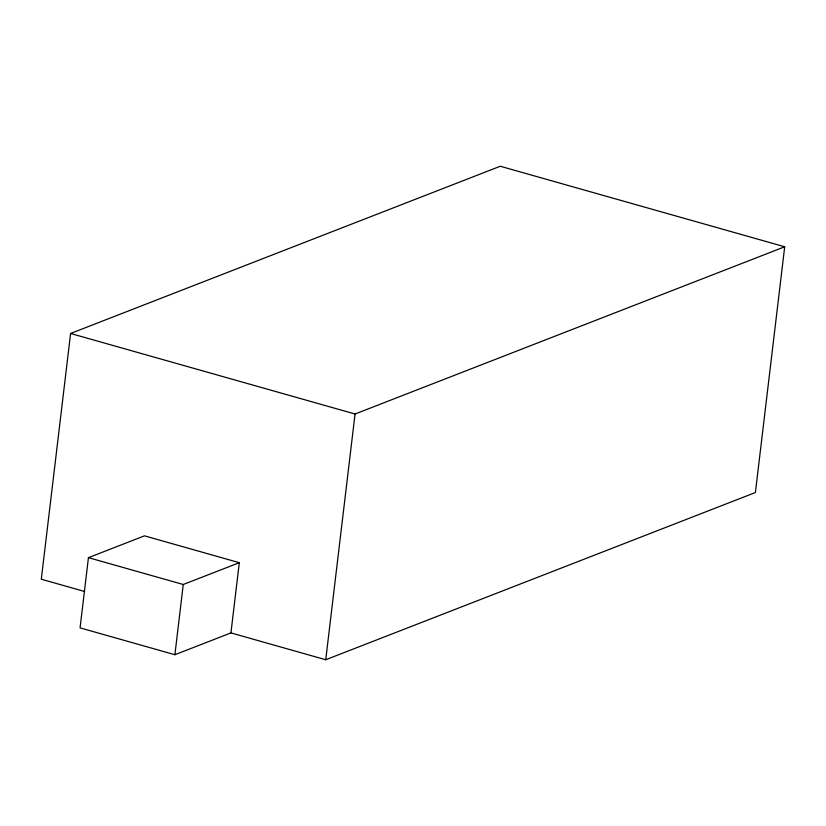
<?xml version="1.0" encoding="UTF-8"?>
<svg xmlns="http://www.w3.org/2000/svg" width="826" height="826" viewBox="0 0 826 826"><rect width="100%" height="100%" fill="white"/><g stroke="black" fill="none" stroke-linecap="round" stroke-linejoin="round"><path stroke-width="1.24" d="M230.516 632.788L325.743 659.747L755.398 492.523L784.7 246.778L500.257 166.253L70.602 333.477L41.3 579.222L84.582 591.478M88.444 557.664L80.07 627.874L174.895 654.719L230.929 632.902L239.303 562.692L144.488 535.847L88.444 557.664L183.258 584.498L239.303 562.692M174.895 654.719L183.258 584.498M325.743 659.747L355.056 414.002L784.7 246.778M70.602 333.477L355.056 414.002"/></g></svg>
